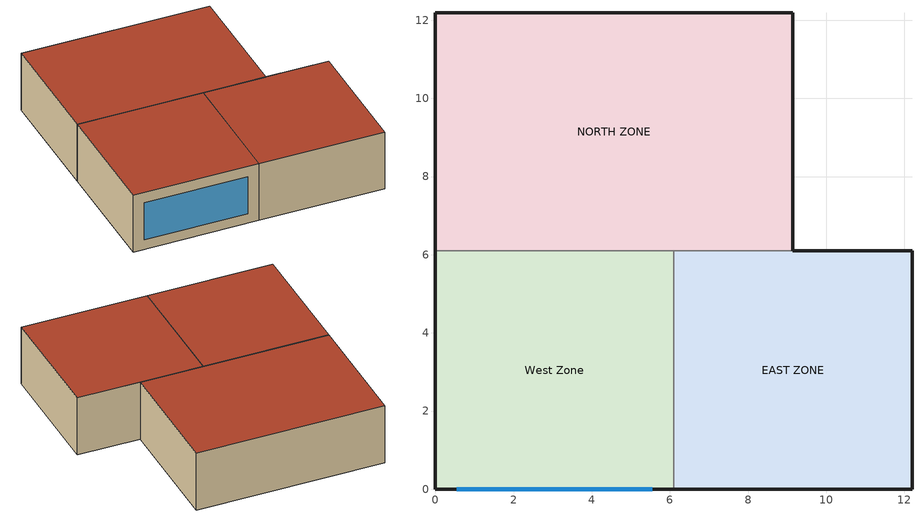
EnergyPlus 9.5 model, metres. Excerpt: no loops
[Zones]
West Zone
 floor adiabatic (FLOOR SLAB 8 IN): 0,0 0,6.1 6.1,6.1 6.1,0 z0
 wall outside (EXTWALL80): 0,6.1 0,0 6.1,0 z0:3.05
 wall to NORTH ZONE (PARTITION06): 6.1,6.1 0,6.1 z0:3.05
 wall to EAST ZONE (PARTITION06): 6.1,0 6.1,6.1 z0:3.05
 window (WIN-CON-LIGHT): 0.55,0 5.55,0 z0.5:2.5
 roof outside (ROOF34): 0,6.1 0,0 6.1,0 6.1,6.1 z3.05
EAST ZONE
 floor adiabatic (FLOOR SLAB 8 IN): 6.1,0 6.1,6.1 12.19,6.1 12.19,0 z0
 wall outside (EXTWALL80): 6.1,0 12.19,0 12.19,6.1 9.14,6.1 z0:3.05
 wall to NORTH ZONE (PARTITION06): 9.14,6.1 6.1,6.1 z0:3.05
 roof outside (ROOF34): 6.1,6.1 6.1,0 12.19,0 12.19,6.1 z3.05
NORTH ZONE
 floor adiabatic (FLOOR SLAB 8 IN): 0,6.1 0,12.19 9.14,12.19 9.14,6.1 z0
 wall outside (EXTWALL80): 9.14,6.1 9.14,12.19 0,12.19 0,6.1 z0:3.05
 roof outside (ROOF34): 0,12.19 0,6.1 9.14,6.1 9.14,12.19 z3.05
[Building]
NONE: North Axis {deg}=0; Terrain=Suburbs; Loads Convergence Tolerance Value {W}=0.04; Temperature Convergence Tolerance Value {deltaC}=0.4; Solar Distribution=FullInteriorAndExterior; Maximum Number of Warmup Days=25; Minimum Number of Warmup Days=6
[Site:Location]
Chicago Ohare Intl Ap IL USA WMO=725300: Latitude {deg}=41.99; Longitude {deg}=-87.91; Time Zone {hr}=-6; Elevation {m}=205
[SizingPeriod:DesignDay] Day of Month=21; Humidity Condition Type=Wetbulb; Barometric Pressure {Pa}=98886; Rain Indicator=No; Snow Indicator=No; Daylight Saving Time Indicator=No; Solar Model Indicator=ASHRAEClearSky
Name | Month | Day Type | Maximum Dry-Bulb Temperature {C} | Daily Dry-Bulb Temperature Range {deltaC} | Wetbulb or DewPoint at Maximum Dry-Bulb {C} | Wind Speed {m/s} | Wind Direction {deg} | Sky Clearness
Chicago Ohare Intl Ap Ann Htg 99% Condns DB | 1 | WinterDesignDay | -16.6 | 0 | -16.6 | 4.9 | 270 | 0
Chicago Ohare Intl Ap Ann Clg 1% Condns DB=>MWB | 7 | SummerDesignDay | 31.6 | 10.5 | 23 | 5.2 | 230 | 1
[Site:GroundTemperature:BuildingSurface]
20.03, 20.03, 20.13, 20.3, 20.43, 20.52, 20.62, 20.77, 20.78, 20.55, 20.44, 20.2
[Material] Thermal Absorptance=0.9
Name | Roughness | Thickness {m} | Conductivity {W/m-K} | Density {kg/m3} | Specific Heat {J/kg-K} | Solar Absorptance | Visible Absorptance
A1 - 1 IN STUCCO | Smooth | 0.0253898 | 0.691831 | 1858.142 | 836.8 | 0.92 | 0.92
C4 - 4 IN COMMON BRICK | Rough | 0.101498 | 0.726422 | 1922.216 | 836.8 | 0.76 | 0.76
E1 - 3 / 4 IN PLASTER OR GYP BOARD | Smooth | 0.01905 | 0.726422 | 1601.846 | 836.8 | 0.92 | 0.92
C6 - 8 IN CLAY TILE | Smooth | 0.203302 | 0.570761 | 1121.292 | 836.8 | 0.82 | 0.82
C10 - 8 IN HW CONCRETE | MediumRough | 0.203302 | 1.729577 | 2242.585 | 836.8 | 0.65 | 0.65
E2 - 1 / 2 IN SLAG OR STONE | Rough | 0.0127102 | 1.435549 | 881.0155 | 1673.6 | 0.55 | 0.55
E3 - 3 / 8 IN FELT AND MEMBRANE | Rough | 0.00954024 | 0.190253 | 1121.292 | 1673.6 | 0.75 | 0.75
B5 - 1 IN DENSE INSULATION | VeryRough | 0.0253898 | 0.0432394 | 91.30524 | 836.8 | 0.5 | 0.5
C12 - 2 IN HW CONCRETE | MediumRough | 0.0509016 | 1.729577 | 2242.585 | 836.8 | 0.65 | 0.65
[WindowMaterial:Glazing]
WIN-LAY-GLASS-LIGHT: Optical Data Type=SpectralAverage; Thickness {m}=0.003; Solar Transmittance at Normal Incidence=0.9; Front Side Solar Reflectance at Normal Incidence=0.031; Back Side Solar Reflectance at Normal Incidence=0.031; Visible Transmittance at Normal Incidence=0.9; Front Side Visible Reflectance at Normal Incidence=0.05; Back Side Visible Reflectance at Normal Incidence=0.05; Infrared Transmittance at Normal Incidence=0; Front Side Infrared Hemispherical Emissivity=0.84; Back Side Infrared Hemispherical Emissivity=0.84; Conductivity {W/m-K}=0.9
[Construction]
EXTWALL80: A1 - 1 IN STUCCO, C4 - 4 IN COMMON BRICK, E1 - 3 / 4 IN PLASTER OR GYP BOARD
PARTITION06: E1 - 3 / 4 IN PLASTER OR GYP BOARD, C6 - 8 IN CLAY TILE, E1 - 3 / 4 IN PLASTER OR GYP BOARD
FLOOR SLAB 8 IN: C10 - 8 IN HW CONCRETE
ROOF34: E2 - 1 / 2 IN SLAG OR STONE, E3 - 3 / 8 IN FELT AND MEMBRANE, B5 - 1 IN DENSE INSULATION, C12 - 2 IN HW CONCRETE
WIN-CON-LIGHT: WIN-LAY-GLASS-LIGHT
[Coil:Cooling:DX:CurveFit:OperatingMode] Rated Gross Total Cooling Capacity {W}=32000; Rated Evaporator Air Flow Rate {m3/s}=1.7; Ratio of Initial Moisture Evaporation Rate and Steady State Latent Capacity=0; Nominal Time for Condensate Removal to Begin {s}=0; Condenser Type=AirCooled; Nominal Speed Number=10
Name | Speed 1 | Speed 2 | Speed 3 | Speed 4 | Speed 5 | Speed 6 | Speed 7 | Speed 8 | Speed 9 | Speed 10
Heat Pump ACDXCoil 1 Operating Mode | Heat Pump ACDXCoil 1 Speed 1 Performance | Heat Pump ACDXCoil 1 Speed 2 Performance | Heat Pump ACDXCoil 1 Speed 3 Performance | Heat Pump ACDXCoil 1 Speed 4 Performance | Heat Pump ACDXCoil 1 Speed 5 Performance | Heat Pump ACDXCoil 1 Speed 6 Performance | Heat Pump ACDXCoil 1 Speed 7 Performance | Heat Pump ACDXCoil 1 Speed 8 Performance | Heat Pump ACDXCoil 1 Speed 9 Performance | Heat Pump ACDXCoil 1 Speed 10 Performance
SCDWHCoolCoil1 Operating Mode | SCDWHCoolCoil1 Speed 1 Performance | SCDWHCoolCoil1 Speed 2 Performance | SCDWHCoolCoil1 Speed 3 Performance | SCDWHCoolCoil1 Speed 4 Performance | SCDWHCoolCoil1 Speed 5 Performance | SCDWHCoolCoil1 Speed 6 Performance | SCDWHCoolCoil1 Speed 7 Performance | SCDWHCoolCoil1 Speed 8 Performance | SCDWHCoolCoil1 Speed 9 Performance | SCDWHCoolCoil1 Speed 10 Performance
[Coil:Cooling:DX:CurveFit:Speed] Gross Sensible Heat Ratio=0.75; Gross Cooling COP {W/W}=4; Active Fraction of Coil Face Area=1; Total Cooling Capacity Modifier Function of Temperature Curve=HPACCoolCapFT; Total Cooling Capacity Modifier Function of Air Flow Fraction Curve=HPACCoolCapFFF; Energy Input Ratio Modifier Function of Temperature Curve=HPACCOOLEIRFT; Energy Input Ratio Modifier Function of Air Flow Fraction Curve=HPACCOOLEIRFFF; Part Load Fraction Correlation Curve=HPACCOOLPLFFPLR
Name | Gross Total Cooling Capacity Fraction | Evaporator Air Flow Rate Fraction | Condenser Air Flow Rate Fraction
Heat Pump ACDXCoil 1 Speed 1 Performance; SCDWHCoolCoil1 Speed 1 Performance | 0.2255 | 0.36 | 0.3514
Heat Pump ACDXCoil 1 Speed 2 Performance; SCDWHCoolCoil1 Speed 2 Performance | 0.2779 | 0.4 | 0.4054
Heat Pump ACDXCoil 1 Speed 3 Performance; SCDWHCoolCoil1 Speed 3 Performance | 0.3295 | 0.44 | 0.4459
Heat Pump ACDXCoil 1 Speed 4 Performance; SCDWHCoolCoil1 Speed 4 Performance | 0.4308 | 0.52 | 0.5135
Heat Pump ACDXCoil 1 Speed 5 Performance; SCDWHCoolCoil1 Speed 5 Performance | 0.53 | 0.6 | 0.5946
Heat Pump ACDXCoil 1 Speed 6 Performance; SCDWHCoolCoil1 Speed 6 Performance | 0.6273 | 0.68 | 0.6757
Heat Pump ACDXCoil 1 Speed 7 Performance; SCDWHCoolCoil1 Speed 7 Performance | 0.723 | 0.76 | 0.7703
Heat Pump ACDXCoil 1 Speed 8 Performance; SCDWHCoolCoil1 Speed 8 Performance | 0.8169 | 0.84 | 0.8514
Heat Pump ACDXCoil 1 Speed 9 Performance; SCDWHCoolCoil1 Speed 9 Performance | 0.9093 | 0.92 | 0.9324
Heat Pump ACDXCoil 1 Speed 10 Performance; SCDWHCoolCoil1 Speed 10 Performance | 1 | 1 | 1
[Zone] Type=1; Multiplier=1; Ceiling Height {m}=autocalculate; Volume {m3}=autocalculate
West Zone; EAST ZONE; NORTH ZONE
[People] Number of People Schedule=OFFICE OCCUPANCY; Number of People Calculation Method=people; Fraction Radiant=0.3; Activity Level Schedule=Activity Sch; Carbon Dioxide Generation Rate {m3/s-W}=3.82E-8; Mean Radiant Temperature Calculation Type=zoneaveraged; Work Efficiency Schedule=Work Eff Sch; Clothing Insulation Calculation Method=ClothingInsulationSchedule; Clothing Insulation Schedule=Clothing Sch; Air Velocity Schedule=Air Velo Sch; Thermal Comfort Model 1 Type=FANGER
Name | Zone or ZoneList | Number of People
WestPeople | West Zone | 3
EastPeople | EAST ZONE | 3
NorthPeople | NORTH ZONE | 4
[Lights] Schedule=OFFICE LIGHTING; Design Level Calculation Method=LightingLevel; Return Air Fraction=0; Fraction Radiant=0.2; Fraction Visible=0.2; Fraction Replaceable=0
Name | Zone or ZoneList | Lighting Level {W}
EAST ZONE Lights 1 | EAST ZONE | 1464.375
NORTH ZONE Lights 1 | NORTH ZONE | 878.6252
[ElectricEquipment] Schedule=INTERMITTENT; Design Level Calculation Method=EquipmentLevel; Fraction Latent=0; Fraction Radiant=0.3; Fraction Lost=0
Name | Zone or ZoneList | Design Level {W}
West Zone ElecEq 1 | West Zone | 2928.751
EAST ZONE ElecEq 1 | EAST ZONE | 1464.375
NORTH ZONE ElecEq 1 | NORTH ZONE | 2928.751
[AvailabilityManager:Scheduled]
Name | Schedule
Heat Pump 1 Avail | FanAndCoilAvailSched
Outdoor Air 1 Avail | OutdoorAirAvailSched
[Schedule:Compact]
Activity Sch: Through: 12/31, For: AllDays, Until: 24:00, 131.8
Work Eff Sch: Through: 12/31, For: AllDays, Until: 24:00, 0
Clothing Sch: Through: 12/31, For: AllDays, Until: 24:00, 1
Air Velo Sch: Through: 12/31, For: AllDays, Until: 24:00, 0.137
OFFICE OCCUPANCY: Through: 12/31, For: WeekDays SummerDesignDay, Until: 6:00, 0, Until: 7:00, 0.1, Until: 8:00, 0.5, Until: 12:00, 1, Until: 13:00, 0.5, Until: 16:00, 1, Until: 17:00, 0.5, Until: 18:00, 0.1, Until: 24:00, 0, For: AllOtherDays, Until: 24:00, 0
INTERMITTENT: Through: 12/31, For: WeekDays SummerDesignDay, Until: 8:00, 0, Until: 18:00, 1, Until: 24:00, 0, For: AllOtherDays, Until: 24:00, 0
OFFICE LIGHTING: Through: 12/31, For: WeekDays SummerDesignDay, Until: 6:00, 0.05, Until: 7:00, 0.2, Until: 17:00, 1, Until: 18:00, 0.5, Until: 24:00, 0.05, For: AllOtherDays, Until: 24:00, 0.05
OutdoorAirAvailSched: Through: 3/31, For: AllDays, Until: 24:00, 1, Through: 9/30, For: WeekDays, Until: 7:00, 0, Until: 17:00, 1, Until: 24:00, 0, For: SummerDesignDay WinterDesignDay, Until: 24:00, 0, For: AllOtherDays, Until: 24:00, 0, Through: 12/31, For: AllDays, Until: 24:00, 1
FanAndCoilAvailSched: Through: 3/31, For: AllDays, Until: 24:00, 1, Through: 9/30, For: WeekDays, Until: 7:00, 0, Until: 17:00, 1, Until: 24:00, 0, For: SummerDesignDay WinterDesignDay, Until: 24:00, 1, For: AllOtherDays, Until: 24:00, 0, Through: 12/31, For: AllDays, Until: 24:00, 1
[Curve:Biquadratic] Minimum Value of x=12.77778; Maximum Value of x=23.88889; Minimum Value of y=18; Maximum Value of y=46.11111; Input Unit Type for X=Temperature; Input Unit Type for Y=Temperature; Output Unit Type=Dimensionless
Name | Coefficient1 Constant | Coefficient2 x | Coefficient3 x**2 | Coefficient4 y | Coefficient5 y**2 | Coefficient6 x*y
HPACCoolCapFT | 0.766956 | 0.0107756 | -4.14703e-05 | 0.00134961 | -0.000261144 | 0.000457488
HPACCOOLEIRFT | 0.297145 | 0.0430933 | -0.000748766 | 0.00597727 | 0.000482112 | -0.000956448
[Curve:Quadratic]
Name | Coefficient1 Constant | Coefficient2 x | Coefficient3 x**2 | Minimum Value of x | Maximum Value of x
HPACCoolCapFFF | 0.8 | 0.2 | 0 | 0.5 | 1.5
HPACCOOLEIRFFF | 1.156 | -0.1816 | 0.0256 | 0.5 | 1.5
HPACCOOLPLFFPLR | 0.85 | 0.15 | 0 | 0 | 1
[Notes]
HeatPumpVSAS.idf
Basic file description:  Air Source Integrated Heat pump (w/ 10% outdoor air max.)
1 story building divided into 3 interior conditioned zones. Roof with no plenum.
No ground contact with floor.
Highlights:              Example of Multi-functional air-source integrated heat pump
Simulation Location/Run: Chicago Ohare Intl Ap IL USA WMO=725300, 2 design days, 2 run periods.
Run Control executes two design days (see RUN PERIOD object)
Location:                Chicago, IL
Design Days:             Chicago Ohare Intl Ap IL USA Annual Heating 99%, MaxDB=-16.6°C
Chicago Ohare Intl Ap IL USA Annual Cooling (DB=>MWB) 1%, MaxDB=31.6°C MWB=23°C
Run Period (Weather File): Winter 1/14, Summer 7/7.
Run Control:             No zone or system sizing, design day run control (no weather file simulation)
Building: Single floor rectangular L-shaped building 40 ft south wall, 40 ft west wall, zone height 10 feet.
There is a single window in West Zone's south wall. The walls are 1 in stucco over 4 in common brick
and gypboard. The roof is a built up roof with 1/2 in stone over 3/8 in felt over 1 in dense insulation
supported by 2 in heavy weight concrete. The window is single pane 3mm clear.
The window to wall ratio is approximately 0.07.
The building is oriented due north.
Floor Area:        130.1 m2 (1403 ft2)
Number of Stories: 1
Zone Description Details:
|       West         |         East           |    window = *
Internal gains description:     ZONE West      - lighting is 0 watts, equip is 2928.751 watts, 3 occupants
Internal gains description:     ZONE North     - lighting is 878.6252 watts, equip is 2928.751 watts, 4 occupants
Internal gains description:     ZONE East      - lighting is 1464.375 watts, equip is 1464.375 watts, 3 occupants
Interzone Surfaces:             3 interzone surfaces (see diagram)
Internal Mass:                  None
Detached Shading:               None
Daylight:                       None
Natural Ventilation:            None
Compact Schedules:              Yes
Solair Distribution:            FullInteriorAndExterior
HVAC:                           UNITARYSYSTEM:HEATPUMP:AIRTOAIR
Heat pump using a single air loop serving 3 zones.  Heat pump configured with a
blow through fan, heat pump defrost is timed using a resistive heating element.
Heating set point during winter months is 20 C during occupied hours,
15 C set-back otherwise.  Cooling set point at 24 C during occupied hours only.
Cooling coil off all winter. Heat Pump has a gas supplemental heater.
Zonal Equipment:                DIRECT AIR
Central Air Handling Equipment: Yes
System Equipment Autosize:      No
Purchased Cooling:              No
Purchased Heating:              No
Purchased Chilled Water:        No
Purchased Hot Water:            No
Coils:                          Coil:Cooling:DX:VariableSpeed, COIL:Heating:DX:VariableSpeed, Coil:Heating:Fuel
Pumps:                          None
Boilers:                        None
Chillers:                       None
Towers:                         None
Standard Reports:               None
Timestep or Hourly Variables:   Timestep
Time bins Report:               None
HTML Report:                    None
Environmental Emissions:        None
Utility Tariffs:                None
